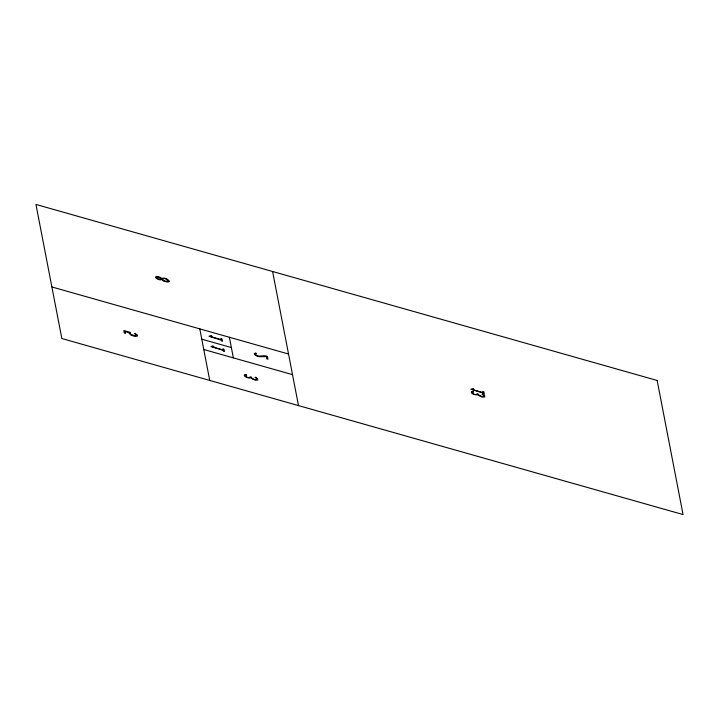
<?xml version="1.0" encoding="UTF-8"?>
<svg xmlns="http://www.w3.org/2000/svg" width="719" height="719" viewBox="0 0 719 719"><rect width="100%" height="100%" fill="white"/><g stroke="black" fill="none" stroke-linecap="round" stroke-linejoin="round"><path stroke-width="1.08" d="M51.885 286.962L288.535 354.018M201.787 339.188L231.365 347.565M203.774 349.497L292.516 374.644M272.6 271.503L298.493 405.588M229.37 337.256L233.36 357.882M199.792 328.871L209.75 380.441M129.123 332.843C130.103 335.719 134.525 336.492 137.257 336.213L137.59 335.548L136.871 334.47L134.453 333.463L136.233 334.784L135.864 335.791A2.364 0.701 18.7 0 1 134.57 335.692L131.065 334.425L130.247 333.418L130.427 332.403L123.866 330.551L124.342 333.05L125.555 333.391L125.169 331.378L129.123 332.843M255.38 353.973C257.86 358.395 263.729 354.143 267.468 356.453L267.998 359.239L266.803 358.898L266.363 356.597L259.352 356.705A5.015 1.492 18.7 0 1 256.971 356.04L254.823 354.835L254.229 353.586L255.47 352.948L256.386 353.433L255.38 353.973M169.127 281.102L168.866 281.83L166.997 281.992L163.537 280.922L161.793 279.592C159.69 280.401 156.535 279.17 155.394 277.201C156.625 275.251 160.391 277.237 161.847 278.469C164.211 277.426 167.86 278.846 169.127 281.102M244.325 375.129L244.828 376.361L246.896 377.574L250.778 377.933L254.634 379.974L257.699 380.099L257.788 378.85L255.739 377.259L254.984 377.331L256.674 378.634L256.341 379.686A2.274 0.674 18.7 0 1 255.056 379.605L252.396 378.688L251.228 377.08L250.104 376.765C250.401 379.632 242.743 375.651 246.725 375.012L245.853 374.509L244.325 375.129M471.287 392.026L471.79 393.266L473.857 394.47L477.749 394.839L481.595 396.879L484.66 397.005L484.759 395.756L482.71 394.165L481.946 394.228L483.644 395.54L483.312 396.591A2.274 0.674 18.7 0 1 482.018 396.511L479.357 395.594L478.189 393.985L477.074 393.67C477.362 396.537 469.714 392.556 473.686 391.918L472.814 391.415L471.287 392.026M167.976 280.778L167.913 281.192C159.986 282.127 162.656 274.955 167.976 280.778M156.535 277.183L158.243 278.891L161.317 278.999L159.69 277.588L156.535 277.183M211.808 336.124L210.586 336.6L221.075 339.575L220.886 338.595L222.027 338.919L222.468 341.219L221.335 340.905L221.164 340.051L208.959 336.249L210.784 335.656L211.808 336.124M213.795 346.441L212.581 346.918L223.07 349.883L222.881 348.904L224.013 349.227L224.463 351.537L223.321 351.214L223.16 350.36L210.955 346.567L212.77 345.965L213.795 346.441M473.695 389.105L472.482 389.581L482.97 392.556L482.782 391.576L483.923 391.9L484.363 394.21L483.231 393.886L483.06 393.032L470.855 389.231L472.68 388.637L473.695 389.105M657.157 380.468L35.95 204.439L61.843 338.532L683.05 514.561L657.157 380.468"/></g></svg>
